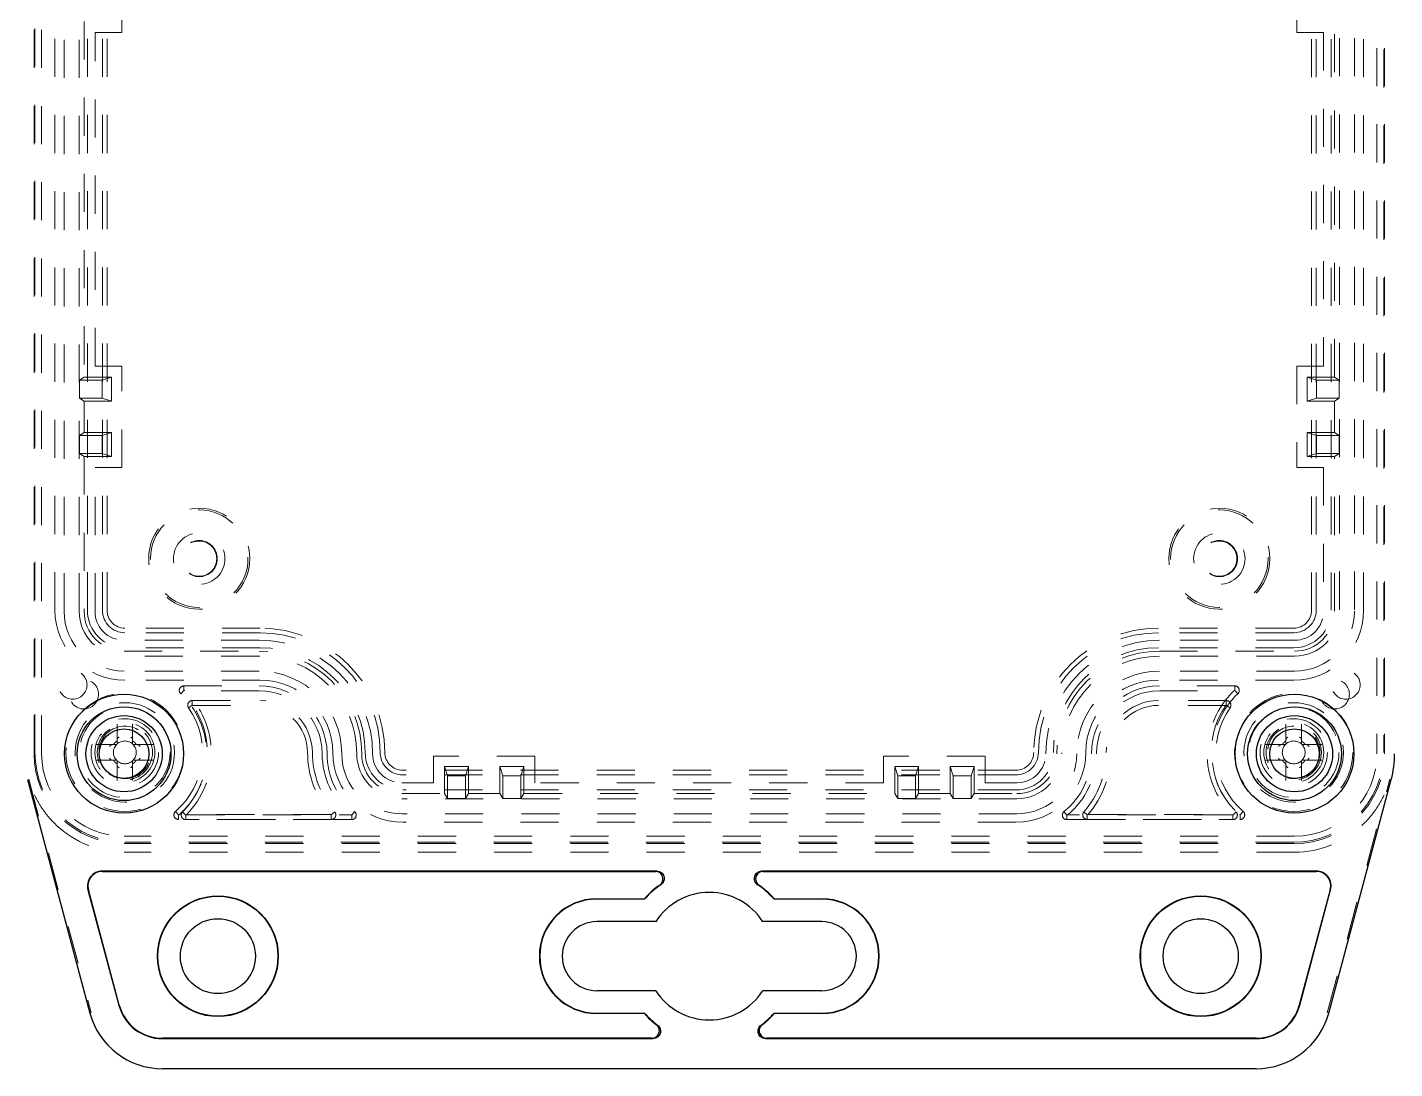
# Model space of a CAD drawing. Header units: inches. Extents: x 0.3 to 21.8, y 0.2 to 16.9.
# Drawn here: x 13.293 to 16.881, y 8.068 to 10.801 of the extents above; entities that cross this region are included whole.
import ezdxf

# ---------------------------------------------------------------- set-up
doc = ezdxf.new("R2010")
doc.units = ezdxf.units.IN
doc.header["$MEASUREMENT"] = 0
doc.linetypes.add('HIDDEN', pattern=[0.075, 0.05, -0.025])

msp = doc.modelspace()

# ---------------------------------------------------------------- linework, layer by layer
at = {"color": 7, "linetype": 'HIDDEN', "lineweight": 18}
for p, q in [((13.3109, 8.8945), (13.3109, 12.9465)), ((13.3129, 8.898), (13.3129, 12.943)), ((13.3306, 8.8945), (13.3306, 12.9465)), ((16.8342, 12.9465), (16.8342, 8.8945)), ((16.8519, 12.943), (16.8519, 8.898)), ((16.8539, 12.9465), (16.8539, 8.8945)), ((13.3655, 9.271), (13.3655, 12.57)), ((13.3895, 9.2685), (13.3895, 12.5725)), ((13.4289, 9.2685), (13.4289, 12.5725)), ((13.4505, 9.271), (13.4505, 12.57)), ((13.4899, 9.271), (13.4899, 12.57)), ((13.5021, 9.271), (13.5021, 12.57)), ((16.6627, 12.57), (16.6627, 9.271)), ((16.6749, 12.57), (16.6749, 9.271)), ((16.7143, 12.57), (16.7143, 9.271)), ((16.7359, 12.5725), (16.7359, 9.2685)), ((16.7753, 12.5725), (16.7753, 9.2685)), ((16.7993, 12.57), (16.7993, 9.271)), ((13.5407, 10.7874), (13.5407, 11.0536)), ((16.6241, 11.0536), (16.6241, 10.7874)), ((13.4421, 10.8164), (13.4421, 9.8829)), ((16.7227, 9.8829), (16.7227, 10.8164)), ((13.4706, 9.9119), (13.4706, 10.7874)), ((13.4706, 10.7874), (13.5407, 10.7874)), ((16.6241, 10.7874), (16.6942, 10.7874)), ((16.6942, 10.7874), (16.6942, 9.9119)), ((13.5407, 9.9119), (13.4706, 9.9119)), ((13.5407, 9.6457), (13.5407, 9.9119)), ((16.6942, 9.9119), (16.6241, 9.9119)), ((16.6241, 9.9119), (16.6241, 9.6457)), ((13.4421, 9.8829), (13.4298, 9.875)), ((13.4298, 9.875), (13.4298, 9.828)), ((13.4891, 9.875), (13.4298, 9.875)), ((13.4421, 9.8829), (13.5138, 9.8829)), ((13.5138, 9.8829), (13.4891, 9.875)), ((13.4891, 9.828), (13.4891, 9.875)), ((13.5138, 9.8829), (13.5138, 9.8201)), ((16.7227, 9.8829), (16.651, 9.8829)), ((16.651, 9.8829), (16.651, 9.8201)), ((16.651, 9.8829), (16.6757, 9.875)), ((16.6757, 9.828), (16.6757, 9.875)), ((16.6757, 9.875), (16.735, 9.875)), ((16.7227, 9.8829), (16.735, 9.875)), ((16.735, 9.875), (16.735, 9.828)), ((13.4298, 9.828), (13.4421, 9.8201)), ((13.4298, 9.828), (13.4891, 9.828)), ((13.5138, 9.8201), (13.4421, 9.8201)), ((13.4421, 9.8201), (13.4421, 9.7375)), ((13.5138, 9.8201), (13.4891, 9.828)), ((16.651, 9.8201), (16.6757, 9.828)), ((16.651, 9.8201), (16.7227, 9.8201)), ((16.735, 9.828), (16.6757, 9.828)), ((16.735, 9.828), (16.7227, 9.8201)), ((16.7227, 9.7375), (16.7227, 9.8201)), ((13.4421, 9.7375), (13.4298, 9.7296)), ((13.4298, 9.7296), (13.4298, 9.6826)), ((13.4891, 9.7296), (13.4298, 9.7296)), ((13.4421, 9.7375), (13.5138, 9.7375)), ((13.5138, 9.7375), (13.4891, 9.7296)), ((13.4891, 9.6826), (13.4891, 9.7296)), ((13.5138, 9.7375), (13.5138, 9.6747)), ((16.7227, 9.7375), (16.651, 9.7375)), ((16.651, 9.7375), (16.6757, 9.7296)), ((16.651, 9.7375), (16.651, 9.6747)), ((16.6757, 9.6826), (16.6757, 9.7296)), ((16.6757, 9.7296), (16.735, 9.7296)), ((16.7227, 9.7375), (16.735, 9.7296)), ((16.735, 9.7296), (16.735, 9.6826)), ((13.4298, 9.6826), (13.4421, 9.6747)), ((13.4298, 9.6826), (13.4891, 9.6826)), ((13.5138, 9.6747), (13.4421, 9.6747)), ((13.4421, 9.6747), (13.4421, 9.2685)), ((13.5138, 9.6747), (13.4891, 9.6826)), ((16.651, 9.6747), (16.6757, 9.6826)), ((16.651, 9.6747), (16.7227, 9.6747)), ((16.735, 9.6826), (16.6757, 9.6826)), ((16.735, 9.6826), (16.7227, 9.6747)), ((16.7227, 9.2685), (16.7227, 9.6747)), ((13.4706, 9.2685), (13.4706, 9.6457)), ((13.4706, 9.6457), (13.5407, 9.6457)), ((16.6241, 9.6457), (16.6942, 9.6457)), ((16.6942, 9.6457), (16.6942, 9.2685)), ((13.9039, 9.2242), (13.5489, 9.2242)), ((16.6159, 9.2242), (16.2609, 9.2242)), ((13.9014, 9.1922), (13.5469, 9.1922)), ((13.9039, 9.212), (13.5489, 9.212)), ((16.6159, 9.212), (16.2609, 9.212)), ((16.6179, 9.1922), (16.2634, 9.1922)), ((13.5469, 9.1637), (13.9014, 9.1637)), ((13.9014, 9.1505), (13.5469, 9.1505)), ((13.9039, 9.1726), (13.5489, 9.1726)), ((16.6159, 9.1726), (16.2609, 9.1726)), ((16.2634, 9.1637), (16.6179, 9.1637)), ((16.6179, 9.1505), (16.2634, 9.1505)), ((13.9014, 9.1111), (13.5469, 9.1111)), ((13.9039, 9.0876), (13.5489, 9.0876)), ((16.6159, 9.0876), (16.2609, 9.0876)), ((16.6179, 9.1111), (16.2634, 9.1111)), ((13.7035, 9.0607), (13.6954, 9.0521)), ((13.7035, 9.0607), (13.7035, 9.0725)), ((13.7035, 9.0725), (13.9014, 9.0725)), ((13.9014, 9.0598), (13.7057, 9.0598)), ((16.4613, 9.0725), (16.2634, 9.0725)), ((16.2634, 9.0598), (16.4591, 9.0598)), ((16.4613, 9.0607), (16.4613, 9.0725)), ((16.4613, 9.0607), (16.4694, 9.0521)), ((13.7258, 9.022), (13.7159, 9.0151)), ((13.7258, 9.034), (13.9039, 9.034)), ((13.7258, 9.022), (13.7258, 9.034)), ((13.7268, 9.0214), (13.7258, 9.022)), ((13.7268, 9.0214), (13.9039, 9.0214)), ((16.439, 9.034), (16.2609, 9.034)), ((16.438, 9.0214), (16.2609, 9.0214)), ((16.438, 9.0214), (16.439, 9.022)), ((16.439, 9.022), (16.439, 9.034)), ((16.439, 9.022), (16.4489, 9.0151)), ((13.5286, 8.9721), (13.5286, 8.9311)), ((13.5692, 8.9311), (13.5692, 8.9721)), ((16.5956, 8.9721), (16.5956, 8.9311)), ((16.6362, 8.9311), (16.6362, 8.9721)), ((13.5158, 8.9183), (13.4748, 8.9183)), ((13.5158, 8.9183), (13.5268, 8.9183)), ((13.5286, 8.9201), (13.5286, 8.9311)), ((13.5692, 8.9311), (13.5692, 8.9201)), ((13.571, 8.9183), (13.582, 8.9183)), ((13.623, 8.9183), (13.582, 8.9183)), ((16.5828, 8.9183), (16.5418, 8.9183)), ((16.5828, 8.9183), (16.5938, 8.9183)), ((16.5956, 8.9201), (16.5956, 8.9311)), ((16.6362, 8.9311), (16.6362, 8.9201)), ((16.638, 8.9183), (16.649, 8.9183)), ((16.69, 8.9183), (16.649, 8.9183)), ((13.4748, 8.8777), (13.5158, 8.8777)), ((13.5268, 8.8777), (13.5158, 8.8777)), ((13.5286, 8.8649), (13.5286, 8.8759)), ((13.5286, 8.8649), (13.5286, 8.824)), ((13.5692, 8.8759), (13.5692, 8.8649)), ((13.5692, 8.824), (13.5692, 8.8649)), ((13.582, 8.8777), (13.571, 8.8777)), ((13.582, 8.8777), (13.623, 8.8777)), ((14.625, 8.8883), (14.3588, 8.8883)), ((14.3588, 8.8883), (14.3588, 8.8182)), ((14.625, 8.8182), (14.625, 8.8883)), ((15.806, 8.8883), (15.5398, 8.8883)), ((15.5398, 8.8883), (15.5398, 8.8182)), ((15.806, 8.8182), (15.806, 8.8883)), ((16.5418, 8.8777), (16.5828, 8.8777)), ((16.5938, 8.8777), (16.5828, 8.8777)), ((16.5956, 8.8649), (16.5956, 8.8759)), ((16.5956, 8.8649), (16.5956, 8.824)), ((16.6362, 8.8759), (16.6362, 8.8649)), ((16.6362, 8.824), (16.6362, 8.8649)), ((16.649, 8.8777), (16.638, 8.8777)), ((16.649, 8.8777), (16.69, 8.8777)), ((13.2967, 8.8275), (13.4609, 8.2148)), ((15.8869, 8.8512), (14.2779, 8.8512)), ((15.8869, 8.839), (14.2779, 8.839)), ((14.3878, 8.8614), (14.4506, 8.8614)), ((14.3878, 8.8614), (14.3957, 8.8368)), ((14.3878, 8.7897), (14.3878, 8.8614)), ((14.3957, 8.8368), (14.3957, 8.7774)), ((14.4427, 8.8368), (14.3957, 8.8368)), ((14.4506, 8.8614), (14.4427, 8.8368)), ((14.4427, 8.7774), (14.4427, 8.8368)), ((14.4506, 8.8614), (14.4506, 8.7897)), ((14.5332, 8.8614), (14.596, 8.8614)), ((14.5332, 8.8614), (14.5411, 8.8368)), ((14.5332, 8.7897), (14.5332, 8.8614)), ((14.5411, 8.8368), (14.5411, 8.7774)), ((14.5881, 8.8368), (14.5411, 8.8368)), ((14.596, 8.8614), (14.5881, 8.8368)), ((14.5881, 8.7774), (14.5881, 8.8368)), ((14.596, 8.8614), (14.596, 8.7897)), ((15.6316, 8.8614), (15.5688, 8.8614)), ((15.5688, 8.8614), (15.5767, 8.8368)), ((15.5688, 8.8614), (15.5688, 8.7897)), ((15.5767, 8.7774), (15.5767, 8.8368)), ((15.5767, 8.8368), (15.6237, 8.8368)), ((15.6316, 8.8614), (15.6237, 8.8368)), ((15.6237, 8.8368), (15.6237, 8.7774)), ((15.6316, 8.7897), (15.6316, 8.8614)), ((15.777, 8.8614), (15.7142, 8.8614)), ((15.7142, 8.8614), (15.7221, 8.8368)), ((15.7142, 8.8614), (15.7142, 8.7897)), ((15.7221, 8.7774), (15.7221, 8.8368)), ((15.7221, 8.8368), (15.7691, 8.8368)), ((15.777, 8.8614), (15.7691, 8.8368)), ((15.7691, 8.8368), (15.7691, 8.7774)), ((15.777, 8.7897), (15.777, 8.8614)), ((16.7039, 8.2148), (16.8681, 8.8275)), ((14.3588, 8.8182), (14.2754, 8.8182)), ((15.8869, 8.7996), (14.2779, 8.7996)), ((15.5398, 8.8182), (14.625, 8.8182)), ((15.8894, 8.8182), (15.806, 8.8182)), ((14.2754, 8.7897), (14.3878, 8.7897)), ((15.8894, 8.7765), (14.2754, 8.7765)), ((14.3878, 8.7897), (14.3957, 8.7774)), ((14.3957, 8.7774), (14.4427, 8.7774)), ((14.4427, 8.7774), (14.4506, 8.7897)), ((14.4506, 8.7897), (14.5332, 8.7897)), ((14.5332, 8.7897), (14.5411, 8.7774)), ((14.5411, 8.7774), (14.5881, 8.7774)), ((14.5881, 8.7774), (14.596, 8.7897)), ((14.596, 8.7897), (15.5688, 8.7897)), ((15.5767, 8.7774), (15.5688, 8.7897)), ((15.6237, 8.7774), (15.5767, 8.7774)), ((15.6316, 8.7897), (15.6237, 8.7774)), ((15.6316, 8.7897), (15.7142, 8.7897)), ((15.7221, 8.7774), (15.7142, 8.7897)), ((15.7691, 8.7774), (15.7221, 8.7774)), ((15.777, 8.7897), (15.7691, 8.7774)), ((15.777, 8.7897), (15.8894, 8.7897)), ((13.6895, 8.734), (13.6817, 8.7431)), ((13.691, 8.7346), (13.6895, 8.734)), ((13.6895, 8.734), (13.6895, 8.722)), ((14.0905, 8.722), (13.6895, 8.722)), ((14.0893, 8.7346), (13.691, 8.7346)), ((13.7086, 8.7333), (13.7003, 8.7417)), ((13.7108, 8.7342), (13.7086, 8.7333)), ((13.7086, 8.7333), (13.7086, 8.7215)), ((14.1442, 8.7215), (13.7086, 8.7215)), ((13.7108, 8.7342), (14.1417, 8.7342)), ((14.0905, 8.734), (14.0996, 8.7419)), ((14.0905, 8.734), (14.0905, 8.722)), ((14.1442, 8.7333), (14.1517, 8.7425)), ((14.1442, 8.7333), (14.1442, 8.7215)), ((15.8894, 8.7371), (14.2754, 8.7371)), ((16.0206, 8.7333), (16.0131, 8.7425)), ((16.0206, 8.7333), (16.0206, 8.7215)), ((16.0206, 8.7215), (16.4562, 8.7215)), ((16.454, 8.7342), (16.0231, 8.7342)), ((16.0743, 8.734), (16.0652, 8.7419)), ((16.0743, 8.734), (16.0743, 8.722)), ((16.0743, 8.722), (16.4753, 8.722)), ((16.0755, 8.7346), (16.4738, 8.7346)), ((16.454, 8.7342), (16.4562, 8.7333)), ((16.4562, 8.7333), (16.4645, 8.7417)), ((16.4562, 8.7333), (16.4562, 8.7215)), ((16.4738, 8.7346), (16.4753, 8.734)), ((16.4753, 8.734), (16.4831, 8.7431)), ((16.4753, 8.734), (16.4753, 8.722)), ((15.8869, 8.7146), (14.2779, 8.7146)), ((16.6179, 8.6782), (13.5469, 8.6782)), ((16.6179, 8.6585), (13.5469, 8.6585)), ((16.6159, 8.662), (13.5489, 8.662)), ((16.6179, 8.6362), (13.5469, 8.6362))]:
    msp.add_line(p, q, dxfattribs=at)
at = {"color": 7, "linetype": 'Continuous', "lineweight": 25}
for p, q in [((13.2931, 8.8265), (13.4572, 8.2139)), ((16.7076, 8.2139), (16.8717, 8.8265)), ((14.9445, 8.5867), (13.4901, 8.5867)), ((13.4901, 8.5857), (14.9412, 8.5857)), ((16.6747, 8.5867), (15.2203, 8.5867)), ((15.2236, 8.5857), (16.6747, 8.5857)), ((13.4521, 8.5371), (13.5333, 8.2342)), ((13.5343, 8.2345), (13.4531, 8.5374)), ((14.7871, 8.5139), (14.912, 8.5139)), ((14.9125, 8.5128), (14.7871, 8.5128)), ((14.912, 8.5139), (14.9125, 8.5128)), ((15.2528, 8.5139), (15.2523, 8.5128)), ((15.3777, 8.5128), (15.2523, 8.5128)), ((15.2528, 8.5139), (15.3777, 8.5139)), ((16.7117, 8.5374), (16.6305, 8.2345)), ((16.6315, 8.2342), (16.7127, 8.5371)), ((14.9417, 8.4538), (14.7871, 8.4538)), ((15.3777, 8.4538), (15.2231, 8.4538)), ((14.7871, 8.2727), (14.9417, 8.2727)), ((15.2231, 8.2727), (15.3777, 8.2727)), ((14.7871, 8.2136), (14.9125, 8.2136)), ((14.912, 8.2126), (14.7871, 8.2126)), ((14.912, 8.2126), (14.9125, 8.2136)), ((15.2523, 8.2136), (15.3777, 8.2136)), ((15.2528, 8.2126), (15.2523, 8.2136)), ((15.3777, 8.2126), (15.2528, 8.2126)), ((14.9317, 8.1477), (13.6474, 8.1477)), ((13.6474, 8.1467), (14.9348, 8.1467)), ((15.23, 8.1467), (16.5174, 8.1467)), ((16.5174, 8.1477), (15.2331, 8.1477)), ((13.6474, 8.068), (16.5174, 8.068))]:
    msp.add_line(p, q, dxfattribs=at)
at = {"color": 7, "linetype": 'HIDDEN', "lineweight": 18}
for centre, radius in [((13.744, 9.4065), 0.1326), ((13.744, 9.4065), 0.128), ((16.4208, 9.4065), 0.1326), ((16.4208, 9.4065), 0.128), ((13.744, 9.4065), 0.0675), ((16.4208, 9.4065), 0.0675), ((13.744, 9.4065), 0.0475), ((13.744, 9.4065), 0.046), ((16.4208, 9.4065), 0.0475), ((16.4208, 9.4065), 0.046), ((13.4121, 9.0752), 0.0375), ((16.7527, 9.0752), 0.0375), ((13.4414, 9.0505), 0.0385), ((16.7234, 9.0505), 0.0385), ((13.5489, 8.898), 0.155), ((16.6159, 8.898), 0.155), ((13.5489, 8.898), 0.1305), ((13.5489, 8.898), 0.1187), ((16.6159, 8.898), 0.1305), ((16.6159, 8.898), 0.1187), ((13.5489, 8.898), 0.0885), ((13.5489, 8.898), 0.0787), ((13.5489, 8.898), 0.0725), ((16.6159, 8.898), 0.0885), ((16.6159, 8.898), 0.0787), ((16.6159, 8.898), 0.0725)]:
    msp.add_circle(centre, radius, dxfattribs=at)
at = {"color": 7, "linetype": 'Continuous', "lineweight": 25}
for centre, radius in [((13.5469, 8.8945), 0.156), ((16.6179, 8.8945), 0.156), ((13.5469, 8.8945), 0.123), ((16.6179, 8.8945), 0.123), ((13.5469, 8.8945), 0.1), ((16.6179, 8.8945), 0.1), ((13.5469, 8.8945), 0.065), ((16.6179, 8.8945), 0.065), ((13.793, 8.3632), 0.1585), ((13.793, 8.3632), 0.1575), ((16.3718, 8.3632), 0.1585), ((16.3718, 8.3632), 0.1575), ((13.793, 8.3632), 0.0984), ((16.3718, 8.3632), 0.0984)]:
    msp.add_circle(centre, radius, dxfattribs=at)
at = {"color": 7, "linetype": 'HIDDEN', "lineweight": 18}
for centre, radius, start, end in [((13.5489, 9.271), 0.1834, 180, 270), ((13.5469, 9.2685), 0.1574, 180, 270), ((13.5469, 9.2685), 0.118, 180, 270), ((13.5469, 9.2685), 0.1048, 180, 270), ((13.5489, 9.271), 0.0984, 180, 270), ((13.5469, 9.2685), 0.0763, 180, 270), ((13.5489, 9.271), 0.059, 180, 270), ((13.5489, 9.271), 0.0468, 180, 270), ((16.6159, 9.271), 0.1834, 270, 0), ((16.6159, 9.271), 0.059, 270, 0), ((16.6159, 9.271), 0.0984, 270, 0), ((16.6159, 9.271), 0.0468, 270, 0), ((16.6179, 9.2685), 0.0763, 270, 0), ((16.6179, 9.2685), 0.1048, 270, 0), ((16.6179, 9.2685), 0.1574, 270, 0), ((16.6179, 9.2685), 0.118, 270, 0), ((13.9039, 8.897), 0.3272, 0.1532, 90), ((16.2609, 8.897), 0.3272, 90, 179.8468), ((13.9014, 8.8945), 0.2977, 0, 90), ((13.9039, 8.897), 0.315, 0.1532, 90), ((16.2609, 8.897), 0.315, 90, 179.8468), ((16.2634, 8.8945), 0.2977, 90, 180), ((13.9014, 8.8945), 0.2692, 0, 90), ((13.9014, 8.8945), 0.256, 0, 90), ((13.9039, 8.897), 0.2756, 0.1532, 90), ((16.2609, 8.897), 0.2756, 90, 179.8468), ((16.2634, 8.8945), 0.2692, 90, 180), ((16.2634, 8.8945), 0.256, 90, 180), ((13.9014, 8.8945), 0.2166, 0, 90), ((13.9039, 8.897), 0.1906, 0.1532, 90), ((16.2634, 8.8945), 0.2166, 90, 180), ((16.2609, 8.897), 0.1906, 90, 179.8468), ((13.7035, 9.0607), 0.0118, 90, 226.7017), ((13.5469, 8.8945), 0.2165, 315.0952, 46.7017), ((13.5469, 8.8945), 0.2292, 315.6254, 46.1473), ((13.9014, 8.8945), 0.178, 0, 90), ((13.9014, 8.8945), 0.1653, 0, 90), ((16.2634, 8.8945), 0.178, 90, 180), ((16.2634, 8.8945), 0.1653, 90, 180), ((16.6179, 8.8945), 0.2292, 133.8527, 224.3746), ((16.6179, 8.8945), 0.2165, 133.2983, 224.9048), ((16.4613, 9.0607), 0.0118, 313.2983, 90), ((13.5489, 8.898), 0.204, 310.6011, 35.0348), ((13.5489, 8.898), 0.2166, 311.004, 34.7476), ((13.7258, 9.022), 0.012, 90, 215.0348), ((13.9039, 8.897), 0.137, 0.1532, 90), ((13.9039, 8.897), 0.1244, 0.1532, 90), ((16.2609, 8.897), 0.137, 90, 179.8468), ((16.2609, 8.897), 0.1244, 90, 179.8468), ((16.6159, 8.898), 0.2166, 145.2524, 228.996), ((16.6159, 8.898), 0.204, 144.9652, 229.3989), ((16.439, 9.022), 0.012, 324.9652, 90), ((13.5489, 8.898), 0.0689, 90, 228.2149), ((13.5489, 8.898), 0.0689, 252.2953, 90), ((16.6159, 8.898), 0.0689, 90, 287.7046), ((16.6159, 8.898), 0.0689, 311.7852, 90), ((13.5489, 8.898), 0.236, 180, 270), ((13.5489, 8.898), 0.03, 137.5052, 222.4948), ((13.5489, 8.898), 0.0365, 133.8923, 136.1077), ((13.5489, 8.898), 0.03, 132.4948, 137.5052), ((13.5489, 8.898), 0.03, 47.5052, 132.4948), ((13.5489, 8.898), 0.03, 42.4948, 47.5052), ((13.5489, 8.898), 0.03, 317.5052, 42.4948), ((13.5489, 8.898), 0.0365, 43.8923, 46.1077), ((14.2779, 8.898), 0.237, 180.1532, 221.1958), ((14.2779, 8.898), 0.1834, 180.1532, 270), ((14.2779, 8.898), 0.0984, 180.1532, 270), ((14.2779, 8.898), 0.059, 180.1532, 270), ((14.2779, 8.898), 0.0468, 180.1532, 270), ((15.8869, 8.898), 0.059, 270, 359.8468), ((15.8869, 8.898), 0.0468, 270, 359.8468), ((15.8869, 8.898), 0.0984, 270, 359.8468), ((15.8869, 8.898), 0.1834, 270, 359.8468), ((15.8869, 8.898), 0.237, 318.8042, 359.8468), ((16.6159, 8.898), 0.03, 137.5052, 222.4948), ((16.6159, 8.898), 0.0365, 133.8923, 136.1077), ((16.6159, 8.898), 0.03, 132.4948, 137.5052), ((16.6159, 8.898), 0.03, 47.5052, 132.4948), ((16.6159, 8.898), 0.236, 270, 0), ((16.6159, 8.898), 0.03, 42.4948, 47.5052), ((16.6159, 8.898), 0.03, 317.5052, 42.4948), ((16.6159, 8.898), 0.0365, 43.8923, 46.1077), ((13.5469, 8.8945), 0.236, 180, 270), ((13.5469, 8.8945), 0.2163, 180, 270), ((13.5489, 8.898), 0.0365, 223.8923, 226.1077), ((13.5489, 8.898), 0.03, 222.4948, 227.5052), ((13.5489, 8.898), 0.03, 227.5052, 312.4948), ((13.5489, 8.898), 0.03, 312.4948, 317.5052), ((13.5489, 8.898), 0.0365, 313.8923, 316.1077), ((14.2779, 8.898), 0.2496, 180.1532, 220.9101), ((14.2754, 8.8945), 0.2087, 180, 230.189), ((14.2754, 8.8945), 0.196, 180, 230.8676), ((14.2754, 8.8945), 0.1574, 180, 270), ((14.2754, 8.8945), 0.118, 180, 270), ((14.2754, 8.8945), 0.1048, 180, 270), ((14.2754, 8.8945), 0.0763, 180, 270), ((15.8894, 8.8945), 0.0763, 270, 360), ((15.8894, 8.8945), 0.1048, 270, 360), ((15.8894, 8.8945), 0.1574, 270, 0), ((15.8894, 8.8945), 0.118, 270, 360), ((15.8894, 8.8945), 0.196, 309.1324, 0), ((15.8894, 8.8945), 0.2087, 309.811, 0), ((15.8869, 8.898), 0.2496, 319.0899, 359.8468), ((16.6159, 8.898), 0.0365, 223.8923, 226.1077), ((16.6159, 8.898), 0.03, 222.4948, 227.5052), ((16.6159, 8.898), 0.03, 227.5052, 312.4948), ((16.6179, 8.8945), 0.236, 270, 0), ((16.6179, 8.8945), 0.2163, 270, 0), ((16.6159, 8.898), 0.03, 312.4948, 317.5052), ((16.6159, 8.898), 0.0365, 313.8923, 316.1077), ((13.6895, 8.734), 0.012, 130.6011, 270), ((13.7086, 8.7333), 0.0118, 135.0952, 270), ((14.0905, 8.734), 0.012, 270, 41.1958), ((14.1442, 8.7333), 0.0118, 270, 50.8676), ((16.0206, 8.7333), 0.0118, 129.1324, 270), ((16.0743, 8.734), 0.012, 138.8042, 270), ((16.4562, 8.7333), 0.0118, 270, 44.9048), ((16.4753, 8.734), 0.012, 270, 49.3989), ((13.5469, 8.8945), 0.2583, 226.7625, 270), ((16.6179, 8.8945), 0.2583, 270, 313.2375)]:
    msp.add_arc(centre, radius, start, end, dxfattribs=at)
at = {"color": 7, "linetype": 'Continuous', "lineweight": 25}
for centre, radius, start, end in [((16.6179, 8.8945), 0.2628, 345, 0), ((13.5489, 8.898), 0.0689, 228.2149, 252.2953), ((16.6159, 8.898), 0.0689, 287.7046, 311.7852), ((13.4901, 8.5473), 0.0394, 90, 195), ((13.4901, 8.5473), 0.0383, 90, 195), ((16.6747, 8.5473), 0.0394, 345, 90), ((16.6747, 8.5473), 0.0383, 345, 90), ((15.0824, 8.3632), 0.2274, 124.8612, 138.5163), ((15.0824, 8.3632), 0.2264, 124.0892, 138.6338), ((15.0824, 8.3632), 0.2264, 41.3662, 55.9108), ((15.0824, 8.3632), 0.2274, 41.4837, 55.1388), ((14.7871, 8.3632), 0.1506, 90, 270), ((14.7871, 8.3632), 0.1496, 90, 270), ((15.0824, 8.3632), 0.1673, 32.7638, 147.2362), ((15.3777, 8.3632), 0.1506, 270, 90), ((15.3777, 8.3632), 0.1496, 270, 90), ((14.7871, 8.3632), 0.0906, 90, 270), ((15.3777, 8.3632), 0.0906, 270, 90), ((15.0824, 8.3632), 0.1673, 212.7638, 327.2362), ((13.6474, 8.2648), 0.1181, 195, 270), ((13.6474, 8.2648), 0.1171, 195, 270), ((16.5174, 8.2648), 0.1171, 270, 345), ((16.5174, 8.2648), 0.1181, 270, 345), ((13.6474, 8.2648), 0.1969, 195, 270), ((15.0824, 8.3632), 0.2274, 221.4837, 232.4195), ((15.0824, 8.3632), 0.2264, 221.3662, 233.1306), ((15.0824, 8.3632), 0.2264, 306.8694, 318.6338), ((15.0824, 8.3632), 0.2274, 307.5805, 318.5163), ((16.5174, 8.2648), 0.1969, 270, 345)]:
    msp.add_arc(centre, radius, start, end, dxfattribs=at)
at = {"color": 7, "linetype": 'HIDDEN', "lineweight": 18}
for centre, major_axis, ratio, start_param, end_param in [((13.5336, 8.9311), (0, 0.00559), 0.894962, 1.108346, 1.570796), ((13.5336, 8.9336), (0.00425, 0.00425), 0.618862, 1.016623, 2.124969), ((13.5642, 8.9336), (-0.00425, 0.00425), 0.618862, 4.158216, 5.266562), ((13.5642, 8.9311), (0, 0.00559), 0.894962, 4.712389, 5.174839), ((16.6006, 8.9311), (0, 0.00559), 0.894962, 1.108346, 1.570796), ((16.6006, 8.9336), (0.00425, 0.00425), 0.618862, 1.016623, 2.124969), ((16.6312, 8.9336), (-0.00425, 0.00425), 0.618862, 4.158216, 5.266562), ((16.6312, 8.9311), (0, 0.00559), 0.894962, 4.712389, 5.174839), ((13.5133, 8.9133), (0.00425, 0.00425), 0.618862, 1.016623, 2.124969), ((13.5158, 8.9133), (-0.00559, 0), 0.894962, 4.712389, 5.174839), ((13.582, 8.9133), (0.00559, 0), 0.894962, 1.108346, 1.570796), ((13.5845, 8.9133), (-0.00425, 0.00425), 0.618862, 4.158216, 5.266562), ((16.5803, 8.9133), (0.00425, 0.00425), 0.618862, 1.016623, 2.124969), ((16.5828, 8.9133), (-0.00559, 0), 0.894962, 4.712389, 5.174839), ((16.649, 8.9133), (0.00559, 0), 0.894962, 1.108346, 1.570796), ((16.6515, 8.9133), (-0.00425, 0.00425), 0.618862, 4.158216, 5.266562), ((13.5133, 8.8827), (-0.00425, 0.00425), 0.618862, 1.016623, 2.124969), ((13.5158, 8.8827), (-0.00559, 0), 0.894962, 1.108346, 1.570796), ((13.5336, 8.8649), (0, -0.00559), 0.894962, 4.712389, 5.174839), ((13.5336, 8.8624), (0.00425, -0.00425), 0.618862, 4.158216, 5.266562), ((13.5642, 8.8624), (0.00425, 0.00425), 0.618862, 4.158216, 5.266562), ((13.5642, 8.8649), (0, -0.00559), 0.894962, 1.108346, 1.570796), ((13.582, 8.8827), (0.00559, 0), 0.894962, 4.712389, 5.174839), ((13.5845, 8.8827), (0.00425, 0.00425), 0.618862, 4.158216, 5.266562), ((16.5803, 8.8827), (-0.00425, 0.00425), 0.618862, 1.016623, 2.124969), ((16.5828, 8.8827), (-0.00559, 0), 0.894962, 1.108346, 1.570796), ((16.6006, 8.8649), (0, -0.00559), 0.894962, 4.712389, 5.174839), ((16.6006, 8.8624), (0.00425, -0.00425), 0.618862, 4.158216, 5.266562), ((16.6312, 8.8624), (0.00425, 0.00425), 0.618862, 4.158216, 5.266562), ((16.6312, 8.8649), (0, -0.00559), 0.894962, 1.108346, 1.570796), ((16.649, 8.8827), (0.00559, 0), 0.894962, 4.712389, 5.174839), ((16.6515, 8.8827), (0.00425, 0.00425), 0.618862, 4.158216, 5.266562)]:
    msp.add_ellipse(centre, major_axis=major_axis, ratio=ratio, start_param=start_param, end_param=end_param, dxfattribs=at)
for points in [[(13.7057, 9.0598), (13.705, 9.0601), (13.7042, 9.0604), (13.7035, 9.0607)], [(16.4591, 9.0598), (16.4598, 9.0601), (16.4606, 9.0604), (16.4613, 9.0607)], [(14.1417, 8.7342), (14.1426, 8.7339), (14.1434, 8.7336), (14.1442, 8.7333)], [(16.0231, 8.7342), (16.0222, 8.7339), (16.0214, 8.7336), (16.0206, 8.7333)]]:
    msp.add_open_spline(points, degree=3, dxfattribs=at)
for points, knots in [([(13.519, 8.9183), (13.519, 8.9183), (13.519, 8.9184), (13.5193, 8.919), (13.5199, 8.9199), (13.5208, 8.9212), (13.5218, 8.9224), (13.5225, 8.9232), (13.5226, 8.9233)], [0, 0, 0, 0, 0.158671, 0.317217, 0.479382, 0.661765, 0.936687, 1, 1, 1, 1]), ([(13.5236, 8.9243), (13.5243, 8.9249), (13.5254, 8.9259), (13.5269, 8.927), (13.5279, 8.9276), (13.5285, 8.9279), (13.5286, 8.9279), (13.5286, 8.9279)], [0, 0, 0, 0, 0.2846386, 0.502156, 0.6839376, 0.8665786, 1, 1, 1, 1]), ([(13.5692, 8.9279), (13.5692, 8.9279), (13.5693, 8.9279), (13.5699, 8.9276), (13.5708, 8.9271), (13.5721, 8.9261), (13.5733, 8.9251), (13.574, 8.9244), (13.5742, 8.9243)], [0, 0, 0, 0, 0.158671, 0.317217, 0.479382, 0.661765, 0.936687, 1, 1, 1, 1]), ([(13.5752, 8.9233), (13.5757, 8.9227), (13.5768, 8.9216), (13.5779, 8.9201), (13.5785, 8.919), (13.5788, 8.9184), (13.5788, 8.9183), (13.5788, 8.9183)], [0, 0, 0, 0, 0.284639, 0.502156, 0.683938, 0.866579, 1, 1, 1, 1]), ([(16.586, 8.9183), (16.586, 8.9183), (16.586, 8.9184), (16.5863, 8.919), (16.5869, 8.9199), (16.5878, 8.9212), (16.5888, 8.9224), (16.5895, 8.9232), (16.5896, 8.9233)], [0, 0, 0, 0, 0.158671, 0.317217, 0.479382, 0.661765, 0.936687, 1, 1, 1, 1]), ([(16.5906, 8.9243), (16.5913, 8.9249), (16.5924, 8.9259), (16.5939, 8.927), (16.5949, 8.9276), (16.5955, 8.9279), (16.5956, 8.9279), (16.5956, 8.9279)], [0, 0, 0, 0, 0.2846386, 0.502156, 0.6839376, 0.8665786, 1, 1, 1, 1]), ([(16.6362, 8.9279), (16.6362, 8.9279), (16.6363, 8.9279), (16.6369, 8.9276), (16.6378, 8.9271), (16.6391, 8.9261), (16.6403, 8.9251), (16.641, 8.9244), (16.6412, 8.9243)], [0, 0, 0, 0, 0.158671, 0.317217, 0.479382, 0.661765, 0.936687, 1, 1, 1, 1]), ([(16.6422, 8.9233), (16.6427, 8.9227), (16.6438, 8.9216), (16.6449, 8.9201), (16.6455, 8.919), (16.6458, 8.9184), (16.6458, 8.9183), (16.6458, 8.9183)], [0, 0, 0, 0, 0.284639, 0.502156, 0.683938, 0.866579, 1, 1, 1, 1]), ([(13.5226, 8.8727), (13.5221, 8.8734), (13.521, 8.8745), (13.5199, 8.876), (13.5193, 8.877), (13.519, 8.8776), (13.519, 8.8777), (13.519, 8.8777)], [0, 0, 0, 0, 0.284639, 0.502156, 0.683938, 0.866579, 1, 1, 1, 1]), ([(13.5286, 8.8681), (13.5286, 8.8681), (13.5285, 8.8681), (13.5279, 8.8684), (13.527, 8.869), (13.5257, 8.8699), (13.5245, 8.8709), (13.5238, 8.8716), (13.5236, 8.8717)], [0, 0, 0, 0, 0.158671, 0.317217, 0.479382, 0.661765, 0.936687, 1, 1, 1, 1]), ([(13.5742, 8.8717), (13.5735, 8.8712), (13.5724, 8.8702), (13.5709, 8.8691), (13.5699, 8.8684), (13.5693, 8.8681), (13.5692, 8.8681), (13.5692, 8.8681)], [0, 0, 0, 0, 0.284639, 0.502156, 0.683938, 0.866579, 1, 1, 1, 1]), ([(13.5788, 8.8777), (13.5788, 8.8777), (13.5788, 8.8776), (13.5785, 8.877), (13.5779, 8.8761), (13.577, 8.8748), (13.576, 8.8736), (13.5753, 8.8729), (13.5752, 8.8727)], [0, 0, 0, 0, 0.158671, 0.317217, 0.479382, 0.661765, 0.936687, 1, 1, 1, 1]), ([(16.5896, 8.8727), (16.5891, 8.8734), (16.588, 8.8745), (16.5869, 8.876), (16.5863, 8.877), (16.586, 8.8776), (16.586, 8.8777), (16.586, 8.8777)], [0, 0, 0, 0, 0.284639, 0.502156, 0.683938, 0.866579, 1, 1, 1, 1]), ([(16.5956, 8.8681), (16.5956, 8.8681), (16.5955, 8.8681), (16.5949, 8.8684), (16.594, 8.869), (16.5927, 8.8699), (16.5915, 8.8709), (16.5908, 8.8716), (16.5906, 8.8717)], [0, 0, 0, 0, 0.158671, 0.317217, 0.479382, 0.661765, 0.936687, 1, 1, 1, 1]), ([(16.6412, 8.8717), (16.6405, 8.8712), (16.6394, 8.8702), (16.6379, 8.8691), (16.6369, 8.8684), (16.6363, 8.8681), (16.6362, 8.8681), (16.6362, 8.8681)], [0, 0, 0, 0, 0.284639, 0.502156, 0.683938, 0.866579, 1, 1, 1, 1]), ([(16.6458, 8.8777), (16.6458, 8.8777), (16.6458, 8.8776), (16.6455, 8.877), (16.6449, 8.8761), (16.644, 8.8748), (16.643, 8.8736), (16.6423, 8.8729), (16.6422, 8.8727)], [0, 0, 0, 0, 0.158671, 0.317217, 0.479382, 0.661765, 0.936687, 1, 1, 1, 1]), ([(13.3699, 8.7063), (13.3608, 8.7149), (13.3524, 8.724), (13.3371, 8.7431), (13.3302, 8.7531), (13.3181, 8.7734), (13.3128, 8.7839), (13.3059, 8.7999), (13.3038, 8.8053), (13.3, 8.8163), (13.2983, 8.8219), (13.2967, 8.8275)], [0, 0, 0, 0, 0.25, 0.25, 0.5, 0.5, 0.75, 0.75, 0.875, 0.875, 1, 1, 1, 1]), ([(16.7949, 8.7063), (16.804, 8.7149), (16.8124, 8.724), (16.8277, 8.7431), (16.8346, 8.7531), (16.8467, 8.7734), (16.852, 8.7839), (16.8589, 8.7999), (16.861, 8.8053), (16.8648, 8.8163), (16.8665, 8.8219), (16.8681, 8.8275)], [0, 0, 0, 0, 0.25, 0.25, 0.5, 0.5, 0.75, 0.75, 0.875, 0.875, 1, 1, 1, 1])]:
    msp.add_open_spline(points, degree=3, knots=knots, dxfattribs=at)
at = {"color": 7, "linetype": 'Continuous', "lineweight": 25}
for points in [[(14.9524, 8.5498), (14.9559, 8.5522), (14.9584, 8.5557), (14.9611, 8.5636), (14.9612, 8.5679), (14.9587, 8.5758), (14.9562, 8.5794), (14.9495, 8.5843), (14.9454, 8.5857), (14.9412, 8.5857)], [(14.9445, 8.5867), (14.9487, 8.5867), (14.9528, 8.5853), (14.9596, 8.5804), (14.9621, 8.5768), (14.9645, 8.5688), (14.9644, 8.5644), (14.9617, 8.5566), (14.959, 8.5531), (14.9555, 8.5507)], [(15.2093, 8.5507), (15.2058, 8.5531), (15.2032, 8.5565), (15.2004, 8.5644), (15.2003, 8.5688), (15.2027, 8.5768), (15.2052, 8.5804), (15.2119, 8.5853), (15.2161, 8.5867), (15.2203, 8.5867)], [(15.2236, 8.5857), (15.2194, 8.5857), (15.2154, 8.5843), (15.2086, 8.5794), (15.2061, 8.5759), (15.2036, 8.5679), (15.2037, 8.5636), (15.2063, 8.5557), (15.2089, 8.5522), (15.2124, 8.5498)], [(14.9317, 8.1477), (14.9358, 8.1477), (14.9398, 8.149), (14.9465, 8.1538), (14.949, 8.1572), (14.9516, 8.1649), (14.9517, 8.1692), (14.9494, 8.177), (14.947, 8.1805), (14.9437, 8.183)], [(14.9466, 8.1821), (14.9499, 8.1797), (14.9523, 8.1762), (14.9548, 8.1684), (14.9547, 8.1641), (14.9522, 8.1563), (14.9496, 8.1528), (14.943, 8.148), (14.9389, 8.1467), (14.9348, 8.1467)], [(15.23, 8.1467), (15.2259, 8.1467), (15.2219, 8.148), (15.2152, 8.1528), (15.2127, 8.1563), (15.2101, 8.164), (15.21, 8.1683), (15.2125, 8.1761), (15.2149, 8.1797), (15.2182, 8.1821)], [(15.2211, 8.183), (15.2178, 8.1805), (15.2154, 8.177), (15.2131, 8.1692), (15.2131, 8.1649), (15.2158, 8.1572), (15.2183, 8.1538), (15.2249, 8.1491), (15.229, 8.1477), (15.2331, 8.1477)]]:
    msp.add_open_spline(points, degree=3, knots=[0, 0, 0, 0, 0.25, 0.25, 0.5, 0.5, 0.75, 0.75, 1, 1, 1, 1], dxfattribs=at)

doc.saveas('drawing.dxf')
